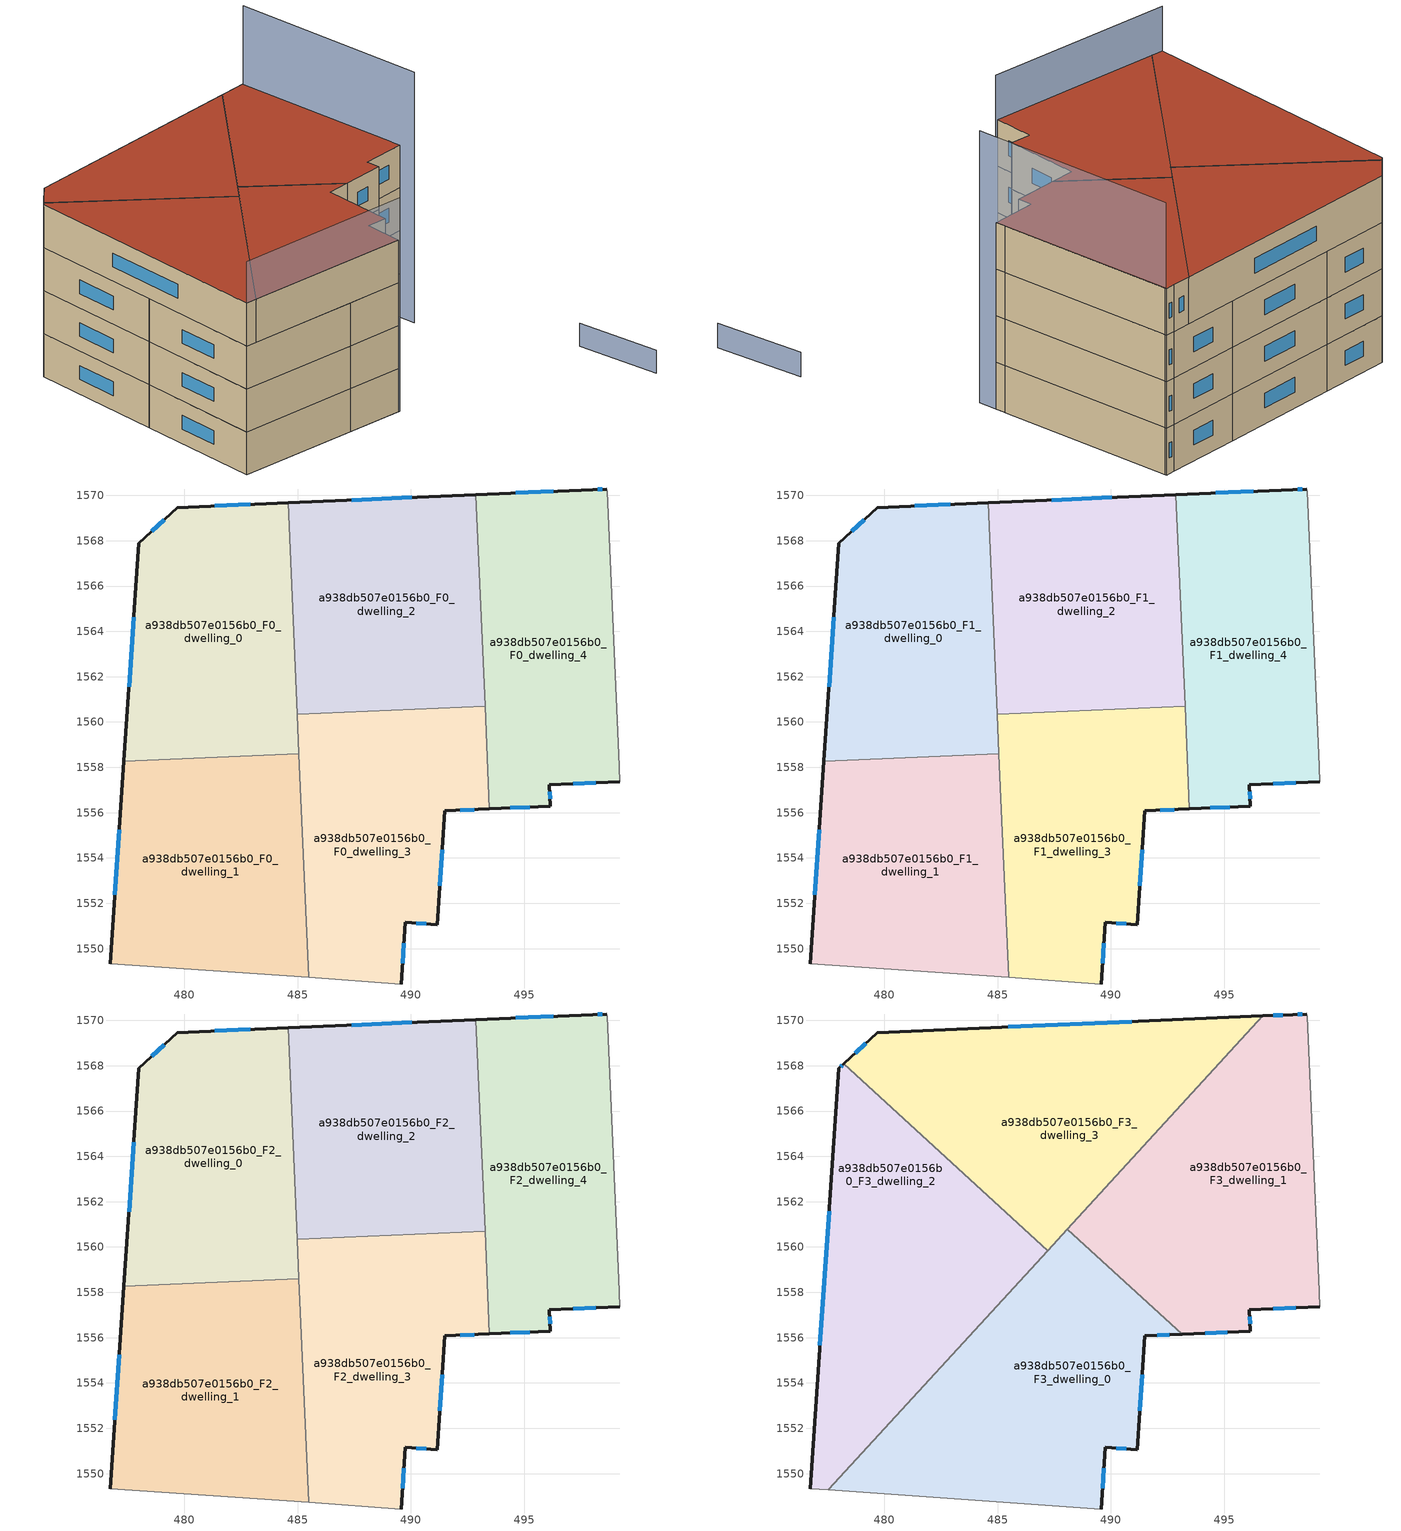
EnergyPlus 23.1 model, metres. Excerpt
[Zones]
a938db507e0156b0_F0_dwelling_0
 floor ground (EU_floor_Construction): 484.58,1569.67 485.06,1558.61 477.34,1558.28 477.99,1567.89 479.69,1569.46 z0
 wall outside (EU_wall_Construction): 484.58,1569.67 479.69,1569.46 477.99,1567.89 477.34,1558.28 z0:3
 wall to a938db507e0156b0_F0_dwelling_1 (EU_wall_Construction): 477.34,1558.28 485.06,1558.61 z0:3
 wall to a938db507e0156b0_F0_dwelling_2 (EU_wall_Construction): 484.98,1560.34 484.58,1569.67 z0:3
 wall to a938db507e0156b0_F0_dwelling_3 (EU_wall_Construction): 485.06,1558.61 484.98,1560.34 z0:3
 window (EU_Window_Construction): 477.77,1564.62 477.56,1561.55 / 479.11,1568.93 478.57,1568.43 / 482.91,1569.6 481.35,1569.53 z1.02:1.98
a938db507e0156b0_F0_dwelling_1
 floor ground (EU_floor_Construction): 485.06,1558.61 485.48,1548.73 476.73,1549.34 477.34,1558.28 z0
 wall outside (EU_wall_Construction): 477.34,1558.28 476.73,1549.34 z0:3
 wall adiabatic (EU_wall_Construction): 476.73,1549.34 485.48,1548.73 z0:3
 wall to a938db507e0156b0_F0_dwelling_3 (EU_wall_Construction): 485.48,1548.73 485.06,1558.61 z0:3
 window (EU_Window_Construction): 477.13,1555.24 476.93,1552.38 z1.02:1.98
a938db507e0156b0_F0_dwelling_2
 floor ground (EU_floor_Construction): 492.87,1570.03 493.27,1560.69 484.98,1560.34 484.58,1569.67 z0
 wall outside (EU_wall_Construction): 492.87,1570.03 484.58,1569.67 z0:3
 wall to a938db507e0156b0_F0_dwelling_3 (EU_wall_Construction): 484.98,1560.34 493.27,1560.69 z0:3
 wall to a938db507e0156b0_F0_dwelling_4 (EU_wall_Construction): 493.27,1560.69 492.87,1570.03 z0:3
 window (EU_Window_Construction): 490.05,1569.91 487.4,1569.79 z1.02:1.98
a938db507e0156b0_F0_dwelling_3
 floor ground (EU_floor_Construction): 493.27,1560.69 493.47,1556.17 491.5,1556.08 491.15,1551.06 489.75,1551.15 489.57,1548.44 485.48,1548.73 484.98,1560.34 z0
 wall outside (EU_wall_Construction): 489.57,1548.44 489.75,1551.15 491.15,1551.06 491.5,1556.08 493.47,1556.17 z0:3
 wall adiabatic (EU_wall_Construction): 485.48,1548.73 489.57,1548.44 z0:3
 wall to a938db507e0156b0_F0_dwelling_4 (EU_wall_Construction): 493.47,1556.17 493.27,1560.69 z0:3
 window (EU_Window_Construction): 492.17,1556.11 492.8,1556.14 / 491.27,1552.77 491.38,1554.37 / 490.23,1551.12 490.68,1551.09 / 489.63,1549.36 489.69,1550.23 z1.02:1.98
a938db507e0156b0_F0_dwelling_4
 floor ground (EU_floor_Construction): 498.66,1570.18 499.19,1558.04 499.19,1558 499.22,1557.37 496.11,1557.24 496.15,1556.28 493.47,1556.17 492.87,1570.03 498.03,1570.25 498.65,1570.28 z0
 wall outside (EU_wall_Construction): 493.47,1556.17 496.15,1556.28 496.11,1557.24 499.22,1557.37 / 498.65,1570.28 498.03,1570.25 492.87,1570.03 z0:3
 wall adiabatic (EU_wall_Construction): 499.22,1557.37 499.19,1558 499.19,1558.04 498.66,1570.18 498.65,1570.28 z0:3
 window (EU_Window_Construction): 497.17,1557.28 498.16,1557.32 / 496.14,1556.61 496.13,1556.91 / 494.38,1556.21 495.24,1556.24 / 496.27,1570.18 494.62,1570.11 / 498.44,1570.27 498.24,1570.26 z1.02:1.98
a938db507e0156b0_F1_dwelling_0
 floor to a938db507e0156b0_F0_dwelling_0 (EU_floor_Construction): 484.58,1569.67 485.06,1558.61 477.34,1558.28 477.99,1567.89 479.69,1569.46 z3
 wall outside (EU_wall_Construction): 484.58,1569.67 479.69,1569.46 477.99,1567.89 477.34,1558.28 z3:6
 wall to a938db507e0156b0_F1_dwelling_1 (EU_wall_Construction): 477.34,1558.28 485.06,1558.61 z3:6
 wall to a938db507e0156b0_F1_dwelling_2 (EU_wall_Construction): 484.98,1560.34 484.58,1569.67 z3:6
 wall to a938db507e0156b0_F1_dwelling_3 (EU_wall_Construction): 485.06,1558.61 484.98,1560.34 z3:6
 window (EU_Window_Construction): 477.77,1564.62 477.56,1561.55 / 479.11,1568.93 478.57,1568.43 / 482.91,1569.6 481.35,1569.53 z4.02:4.98
a938db507e0156b0_F1_dwelling_1
 floor to a938db507e0156b0_F0_dwelling_1 (EU_floor_Construction): 485.06,1558.61 485.48,1548.73 476.73,1549.34 477.34,1558.28 z3
 wall outside (EU_wall_Construction): 477.34,1558.28 476.73,1549.34 z3:6
 wall adiabatic (EU_wall_Construction): 476.73,1549.34 485.48,1548.73 z3:6
 wall to a938db507e0156b0_F1_dwelling_3 (EU_wall_Construction): 485.48,1548.73 485.06,1558.61 z3:6
 window (EU_Window_Construction): 477.13,1555.24 476.93,1552.38 z4.02:4.98
a938db507e0156b0_F1_dwelling_2
 floor to a938db507e0156b0_F0_dwelling_2 (EU_floor_Construction): 492.87,1570.03 493.27,1560.69 484.98,1560.34 484.58,1569.67 z3
 wall outside (EU_wall_Construction): 492.87,1570.03 484.58,1569.67 z3:6
 wall to a938db507e0156b0_F1_dwelling_3 (EU_wall_Construction): 484.98,1560.34 493.27,1560.69 z3:6
 wall to a938db507e0156b0_F1_dwelling_4 (EU_wall_Construction): 493.27,1560.69 492.87,1570.03 z3:6
 window (EU_Window_Construction): 490.05,1569.91 487.4,1569.79 z4.02:4.98
a938db507e0156b0_F1_dwelling_3
 floor to a938db507e0156b0_F0_dwelling_3 (EU_floor_Construction): 493.27,1560.69 493.47,1556.17 491.5,1556.08 491.15,1551.06 489.75,1551.15 489.57,1548.44 485.48,1548.73 484.98,1560.34 z3
 wall outside (EU_wall_Construction): 489.57,1548.44 489.75,1551.15 491.15,1551.06 491.5,1556.08 493.47,1556.17 z3:6
 wall adiabatic (EU_wall_Construction): 485.48,1548.73 489.57,1548.44 z3:6
 wall to a938db507e0156b0_F1_dwelling_4 (EU_wall_Construction): 493.47,1556.17 493.27,1560.69 z3:6
 window (EU_Window_Construction): 492.17,1556.11 492.8,1556.14 / 491.27,1552.77 491.38,1554.37 / 490.23,1551.12 490.68,1551.09 / 489.63,1549.36 489.69,1550.23 z4.02:4.98
a938db507e0156b0_F1_dwelling_4
 floor to a938db507e0156b0_F0_dwelling_4 (EU_floor_Construction): 498.66,1570.18 499.19,1558.04 499.19,1558 499.22,1557.37 496.11,1557.24 496.15,1556.28 493.47,1556.17 492.87,1570.03 498.03,1570.25 498.65,1570.28 z3
 wall outside (EU_wall_Construction): 493.47,1556.17 496.15,1556.28 496.11,1557.24 499.22,1557.37 / 498.65,1570.28 498.03,1570.25 492.87,1570.03 z3:6
 wall adiabatic (EU_wall_Construction): 499.22,1557.37 499.19,1558 499.19,1558.04 498.66,1570.18 498.65,1570.28 z3:6
 window (EU_Window_Construction): 497.17,1557.28 498.16,1557.32 / 496.14,1556.61 496.13,1556.91 / 494.38,1556.21 495.24,1556.24 / 496.27,1570.18 494.62,1570.11 / 498.44,1570.27 498.24,1570.26 z4.02:4.98
a938db507e0156b0_F2_dwelling_0
 floor to a938db507e0156b0_F1_dwelling_0 (EU_floor_Construction): 484.58,1569.67 485.06,1558.61 477.34,1558.28 477.99,1567.89 479.69,1569.46 z6
 wall outside (EU_wall_Construction): 484.58,1569.67 479.69,1569.46 477.99,1567.89 477.34,1558.28 z6:9
 wall to a938db507e0156b0_F2_dwelling_1 (EU_wall_Construction): 477.34,1558.28 485.06,1558.61 z6:9
 wall to a938db507e0156b0_F2_dwelling_2 (EU_wall_Construction): 484.98,1560.34 484.58,1569.67 z6:9
 wall to a938db507e0156b0_F2_dwelling_3 (EU_wall_Construction): 485.06,1558.61 484.98,1560.34 z6:9
 window (EU_Window_Construction): 477.77,1564.62 477.56,1561.55 / 479.11,1568.93 478.57,1568.43 / 482.91,1569.6 481.35,1569.53 z7.02:7.98
a938db507e0156b0_F2_dwelling_1
 floor to a938db507e0156b0_F1_dwelling_1 (EU_floor_Construction): 485.06,1558.61 485.48,1548.73 476.73,1549.34 477.34,1558.28 z6
 wall outside (EU_wall_Construction): 477.34,1558.28 476.73,1549.34 z6:9
 wall adiabatic (EU_wall_Construction): 476.73,1549.34 485.48,1548.73 z6:9
 wall to a938db507e0156b0_F2_dwelling_3 (EU_wall_Construction): 485.48,1548.73 485.06,1558.61 z6:9
 window (EU_Window_Construction): 477.13,1555.24 476.93,1552.38 z7.02:7.98
a938db507e0156b0_F2_dwelling_2
 floor to a938db507e0156b0_F1_dwelling_2 (EU_floor_Construction): 492.87,1570.03 493.27,1560.69 484.98,1560.34 484.58,1569.67 z6
 wall outside (EU_wall_Construction): 492.87,1570.03 484.58,1569.67 z6:9
 wall to a938db507e0156b0_F2_dwelling_3 (EU_wall_Construction): 484.98,1560.34 493.27,1560.69 z6:9
 wall to a938db507e0156b0_F2_dwelling_4 (EU_wall_Construction): 493.27,1560.69 492.87,1570.03 z6:9
 window (EU_Window_Construction): 490.05,1569.91 487.4,1569.79 z7.02:7.98
a938db507e0156b0_F2_dwelling_3
 floor to a938db507e0156b0_F1_dwelling_3 (EU_floor_Construction): 493.27,1560.69 493.47,1556.17 491.5,1556.08 491.15,1551.06 489.75,1551.15 489.57,1548.44 485.48,1548.73 484.98,1560.34 z6
 wall outside (EU_wall_Construction): 489.57,1548.44 489.75,1551.15 491.15,1551.06 491.5,1556.08 493.47,1556.17 z6:9
 wall adiabatic (EU_wall_Construction): 485.48,1548.73 489.57,1548.44 z6:9
 wall to a938db507e0156b0_F2_dwelling_4 (EU_wall_Construction): 493.47,1556.17 493.27,1560.69 z6:9
 window (EU_Window_Construction): 492.17,1556.11 492.8,1556.14 / 491.27,1552.77 491.38,1554.37 / 490.23,1551.12 490.68,1551.09 / 489.63,1549.36 489.69,1550.23 z7.02:7.98
a938db507e0156b0_F2_dwelling_4
 floor to a938db507e0156b0_F1_dwelling_4 (EU_floor_Construction): 498.66,1570.18 499.19,1558.04 499.19,1558 499.22,1557.37 496.11,1557.24 496.15,1556.28 493.47,1556.17 492.87,1570.03 498.03,1570.25 498.65,1570.28 z6
 wall outside (EU_wall_Construction): 493.47,1556.17 496.15,1556.28 496.11,1557.24 499.22,1557.37 / 498.65,1570.28 498.03,1570.25 492.87,1570.03 z6:9
 wall adiabatic (EU_wall_Construction): 499.22,1557.37 499.19,1558 499.19,1558.04 498.66,1570.18 498.65,1570.28 z6:9
 window (EU_Window_Construction): 497.17,1557.28 498.16,1557.32 / 496.14,1556.61 496.13,1556.91 / 494.38,1556.21 495.24,1556.24 / 496.27,1570.18 494.62,1570.11 / 498.44,1570.27 498.24,1570.26 z7.02:7.98
a938db507e0156b0_F3_dwelling_0
 floor to a938db507e0156b0_F2_dwelling_3 (EU_floor_Construction): 493.14,1556.15 491.5,1556.08 491.15,1551.06 489.75,1551.15 489.57,1548.44 485.48,1548.73 485.1,1557.54 487.78,1560.46 488.41,1560.48 z9
 floor to a938db507e0156b0_F2_dwelling_1 (EU_floor_Construction): 485.1,1557.54 485.48,1548.73 477.53,1549.29 z9
 floor to a938db507e0156b0_F2_dwelling_2 (EU_floor_Construction): 488.41,1560.48 487.78,1560.46 488.08,1560.79 z9
 wall outside (EU_wall_Construction): 489.57,1548.44 489.75,1551.15 491.15,1551.06 491.5,1556.08 493.14,1556.15 z9:12
 wall adiabatic (EU_wall_Construction): 477.53,1549.29 489.57,1548.44 z9:12
 wall to a938db507e0156b0_F3_dwelling_1 (EU_wall_Construction): 493.14,1556.15 488.08,1560.79 z9:12
 wall to a938db507e0156b0_F3_dwelling_2 (EU_wall_Construction): 487.21,1559.84 477.53,1549.29 z9:12
 wall to a938db507e0156b0_F3_dwelling_3 (EU_wall_Construction): 488.08,1560.79 487.21,1559.84 z9:12
 window (EU_Window_Construction): 492.05,1556.11 492.58,1556.13 / 491.27,1552.77 491.38,1554.37 / 490.23,1551.12 490.68,1551.09 / 489.63,1549.36 489.69,1550.23 z10.02:10.98
 roof outside (EU_roof_Construction): 491.15,1551.06 491.5,1556.08 493.14,1556.15 488.08,1560.79 477.53,1549.29 489.57,1548.44 489.75,1551.15 z12
a938db507e0156b0_F3_dwelling_1
 floor to a938db507e0156b0_F2_dwelling_4 (EU_floor_Construction): 498.66,1570.18 499.19,1558.04 499.19,1558 499.22,1557.37 496.11,1557.24 496.15,1556.28 493.47,1556.17 493.03,1566.19 496.71,1570.2 498.03,1570.25 498.65,1570.28 z9
 floor to a938db507e0156b0_F2_dwelling_2 (EU_floor_Construction): 493.03,1566.19 493.27,1560.69 488.41,1560.48 488.08,1560.79 z9
 floor to a938db507e0156b0_F2_dwelling_3 (EU_floor_Construction): 493.27,1560.69 493.47,1556.17 493.14,1556.15 488.41,1560.48 z9
 wall outside (EU_wall_Construction): 493.14,1556.15 496.15,1556.28 496.11,1557.24 499.22,1557.37 / 498.65,1570.28 498.03,1570.25 496.71,1570.2 z9:12
 wall adiabatic (EU_wall_Construction): 499.22,1557.37 499.19,1558 499.19,1558.04 498.66,1570.18 498.65,1570.28 z9:12
 wall to a938db507e0156b0_F3_dwelling_3 (EU_wall_Construction): 496.71,1570.2 488.08,1560.79 z9:12
 window (EU_Window_Construction): 497.17,1557.28 498.16,1557.32 / 496.14,1556.61 496.13,1556.91 / 494.16,1556.2 495.13,1556.24 / 497.58,1570.23 497.16,1570.22 / 498.44,1570.27 498.24,1570.26 z10.02:10.98
 roof outside (EU_roof_Construction): 499.22,1557.37 499.19,1558 499.19,1558.04 498.66,1570.18 498.65,1570.28 498.03,1570.25 496.71,1570.2 488.08,1560.79 493.14,1556.15 496.15,1556.28 496.11,1557.24 z12
a938db507e0156b0_F3_dwelling_2
 floor to a938db507e0156b0_F2_dwelling_0 (EU_floor_Construction): 484.91,1561.95 485.06,1558.61 477.34,1558.28 477.99,1567.89 478.21,1568.09 z9
 floor to a938db507e0156b0_F2_dwelling_1 (EU_floor_Construction): 485.06,1558.61 485.1,1557.54 477.53,1549.29 476.73,1549.34 477.34,1558.28 z9
 floor to a938db507e0156b0_F2_dwelling_2 (EU_floor_Construction): 486.59,1560.41 484.98,1560.34 484.91,1561.95 z9
 floor to a938db507e0156b0_F2_dwelling_3 (EU_floor_Construction): 487.21,1559.84 485.1,1557.54 484.98,1560.34 486.59,1560.41 z9
 wall outside (EU_wall_Construction): 478.21,1568.09 477.99,1567.89 476.73,1549.34 z9:12
 wall adiabatic (EU_wall_Construction): 476.73,1549.34 477.53,1549.29 z9:12
 wall to a938db507e0156b0_F3_dwelling_3 (EU_wall_Construction): 487.21,1559.84 478.21,1568.09 z9:12
 window (EU_Window_Construction): 477.56,1561.58 477.16,1555.65 / 478.14,1568.02 478.07,1567.96 z10.02:10.98
 roof outside (EU_roof_Construction): 477.53,1549.29 487.21,1559.84 478.21,1568.09 477.99,1567.89 476.73,1549.34 z12
a938db507e0156b0_F3_dwelling_3
 floor to a938db507e0156b0_F2_dwelling_2 (EU_floor_Construction): 492.87,1570.03 493.03,1566.19 487.78,1560.46 486.59,1560.41 484.91,1561.95 484.58,1569.67 z9
 floor to a938db507e0156b0_F2_dwelling_0 (EU_floor_Construction): 484.58,1569.67 484.91,1561.95 478.21,1568.09 479.69,1569.46 z9
 floor to a938db507e0156b0_F2_dwelling_3 (EU_floor_Construction): 487.78,1560.46 487.21,1559.84 486.59,1560.41 z9
 floor to a938db507e0156b0_F2_dwelling_4 (EU_floor_Construction): 496.71,1570.2 493.03,1566.19 492.87,1570.03 z9
 wall outside (EU_wall_Construction): 496.71,1570.2 479.69,1569.46 478.21,1568.09 z9:12
 window (EU_Window_Construction): 479.18,1569 478.71,1568.56 / 490.92,1569.95 485.48,1569.71 z10.02:10.98
 roof outside (EU_roof_Construction): 487.21,1559.84 496.71,1570.2 479.69,1569.46 478.21,1568.09 z12
shading: 504.47,1540.36 503.92,1546.37 z0:1.6; 499.27,1556.15 498.66,1570.19 z0:17.5; 476.72,1549.37 489.69,1548.43 z0:14.9
[Building]
EU S2 Campaign: North Axis=0; Terrain=City; Solar Distribution=FullExterior
[Site:Location]
Vienna: Latitude=48; Longitude=16.5; Time Zone=1; Elevation=183
[SizingPeriod:WeatherFileDays]
AnnualSizingPeriod: Begin Month=1; Begin Day of Month=1; End Month=12; End Day of Month=31; Day of Week for Start Day=Monday; Use Weather File Daylight Saving Period=No; Use Weather File Rain and Snow Indicators=No
[MATERIAL]
EU_InternalMass_Material: Roughness=MediumRough; Thickness=0.1; Conductivity=1; Density=1800; Specific Heat=900; Thermal Absorptance=0.9; Solar Absorptance=0.7; Visible Absorptance=0.7
[MATERIAL:NOMASS] Roughness=MediumRough; Thermal Absorptance=0.9; Solar Absorptance=0.7; Visible Absorptance=0.7
Name | Thermal Resistance
EU_wall_NoMass | 0.942466
EU_roof_NoMass | 0.551687
EU_floor_NoMass | 0.66527
[WINDOWMATERIAL:SIMPLEGLAZINGSYSTEM]
EU_Window_SimpleGlazing: UFactor=2.03367; Solar Heat Gain Coefficient=0.65; Visible Transmittance=0.65
[CONSTRUCTION]
EU_wall_Construction: EU_wall_NoMass
EU_roof_Construction: EU_roof_NoMass
EU_floor_Construction: EU_floor_NoMass
EU_Window_Construction: EU_Window_SimpleGlazing
EU_InternalMass_Construction: EU_InternalMass_Material
[ZONE] Type=1; Multiplier=1; Ceiling Height=autocalculate; Floor Area=autocalculate; Part of Total Floor Area=Yes
Name | Volume
a938db507e0156b0_F0_dwelling_0; a938db507e0156b0_F1_dwelling_0; a938db507e0156b0_F2_dwelling_0 | 232.548
a938db507e0156b0_F3_dwelling_0 | 290.704
a938db507e0156b0_F0_dwelling_1; a938db507e0156b0_F1_dwelling_1; a938db507e0156b0_F2_dwelling_1 | 232.562
a938db507e0156b0_F3_dwelling_1 | 290.701
a938db507e0156b0_F0_dwelling_2; a938db507e0156b0_F1_dwelling_2; a938db507e0156b0_F2_dwelling_2; a938db507e0156b0_F0_dwelling_3; a938db507e0156b0_F1_dwelling_3; a938db507e0156b0_F2_dwelling_3 | 232.564
a938db507e0156b0_F3_dwelling_2 | 290.695
a938db507e0156b0_F3_dwelling_3 | 290.7
a938db507e0156b0_F0_dwelling_4; a938db507e0156b0_F1_dwelling_4; a938db507e0156b0_F2_dwelling_4 | 232.545
[INTERNALMASS] Construction=EU_InternalMass_Construction
Name | Zone or ZoneList | Surface Area
a938db507e0156b0_F0_dwelling_0_EU_InternalMass | a938db507e0156b0_F0_dwelling_0 | 77.5159
a938db507e0156b0_F0_dwelling_1_EU_InternalMass | a938db507e0156b0_F0_dwelling_1 | 77.5242
a938db507e0156b0_F0_dwelling_2_EU_InternalMass | a938db507e0156b0_F0_dwelling_2 | 77.5214
a938db507e0156b0_F0_dwelling_3_EU_InternalMass | a938db507e0156b0_F0_dwelling_3 | 77.5208
a938db507e0156b0_F0_dwelling_4_EU_InternalMass | a938db507e0156b0_F0_dwelling_4 | 77.5149
a938db507e0156b0_F1_dwelling_0_EU_InternalMass | a938db507e0156b0_F1_dwelling_0 | 77.5159
a938db507e0156b0_F1_dwelling_1_EU_InternalMass | a938db507e0156b0_F1_dwelling_1 | 77.5242
a938db507e0156b0_F1_dwelling_2_EU_InternalMass | a938db507e0156b0_F1_dwelling_2 | 77.5214
a938db507e0156b0_F1_dwelling_3_EU_InternalMass | a938db507e0156b0_F1_dwelling_3 | 77.5208
a938db507e0156b0_F1_dwelling_4_EU_InternalMass | a938db507e0156b0_F1_dwelling_4 | 77.5149
a938db507e0156b0_F2_dwelling_0_EU_InternalMass | a938db507e0156b0_F2_dwelling_0 | 77.5159
a938db507e0156b0_F2_dwelling_1_EU_InternalMass | a938db507e0156b0_F2_dwelling_1 | 77.5242
a938db507e0156b0_F2_dwelling_2_EU_InternalMass | a938db507e0156b0_F2_dwelling_2 | 77.5214
a938db507e0156b0_F2_dwelling_3_EU_InternalMass | a938db507e0156b0_F2_dwelling_3 | 77.5208
a938db507e0156b0_F2_dwelling_4_EU_InternalMass | a938db507e0156b0_F2_dwelling_4 | 77.5149
a938db507e0156b0_F3_dwelling_0_EU_InternalMass | a938db507e0156b0_F3_dwelling_0 | 96.9016
a938db507e0156b0_F3_dwelling_1_EU_InternalMass | a938db507e0156b0_F3_dwelling_1 | 96.9001
a938db507e0156b0_F3_dwelling_2_EU_InternalMass | a938db507e0156b0_F3_dwelling_2 | 96.8985
a938db507e0156b0_F3_dwelling_3_EU_InternalMass | a938db507e0156b0_F3_dwelling_3 | 96.8995
[OTHEREQUIPMENT] Fuel Type=Electricity; Design Level Calculation Method=Watts/Area; Power per Zone Floor Area=1; Fraction Latent=0; Fraction Radiant=0; Fraction Lost=0; Carbon Dioxide Generation Rate=0; EndUse Subcategory=EU_Step8_InternalGains
Name | Zone or ZoneList or Space or SpaceList | Schedule
EU_Step8_InternalGain_a938db507e0156b0_F0_dwelling_0_f000 | a938db507e0156b0_F0_dwelling_0 | EU_Step8_GainSchedule_a938db507e0156b0_F0_dwelling_0_f000
EU_Step8_InternalGain_a938db507e0156b0_F0_dwelling_1_f000 | a938db507e0156b0_F0_dwelling_1 | EU_Step8_GainSchedule_a938db507e0156b0_F0_dwelling_1_f000
EU_Step8_InternalGain_a938db507e0156b0_F0_dwelling_2_f000 | a938db507e0156b0_F0_dwelling_2 | EU_Step8_GainSchedule_a938db507e0156b0_F0_dwelling_2_f000
EU_Step8_InternalGain_a938db507e0156b0_F0_dwelling_3_f000 | a938db507e0156b0_F0_dwelling_3 | EU_Step8_GainSchedule_a938db507e0156b0_F0_dwelling_3_f000
EU_Step8_InternalGain_a938db507e0156b0_F0_dwelling_4_f000 | a938db507e0156b0_F0_dwelling_4 | EU_Step8_GainSchedule_a938db507e0156b0_F0_dwelling_4_f000
EU_Step8_InternalGain_a938db507e0156b0_F1_dwelling_0_f000 | a938db507e0156b0_F1_dwelling_0 | EU_Step8_GainSchedule_a938db507e0156b0_F1_dwelling_0_f000
EU_Step8_InternalGain_a938db507e0156b0_F1_dwelling_1_f000 | a938db507e0156b0_F1_dwelling_1 | EU_Step8_GainSchedule_a938db507e0156b0_F1_dwelling_1_f000
EU_Step8_InternalGain_a938db507e0156b0_F1_dwelling_2_f000 | a938db507e0156b0_F1_dwelling_2 | EU_Step8_GainSchedule_a938db507e0156b0_F1_dwelling_2_f000
EU_Step8_InternalGain_a938db507e0156b0_F1_dwelling_3_f000 | a938db507e0156b0_F1_dwelling_3 | EU_Step8_GainSchedule_a938db507e0156b0_F1_dwelling_3_f000
EU_Step8_InternalGain_a938db507e0156b0_F1_dwelling_4_f000 | a938db507e0156b0_F1_dwelling_4 | EU_Step8_GainSchedule_a938db507e0156b0_F1_dwelling_4_f000
EU_Step8_InternalGain_a938db507e0156b0_F2_dwelling_0_f000 | a938db507e0156b0_F2_dwelling_0 | EU_Step8_GainSchedule_a938db507e0156b0_F2_dwelling_0_f000
EU_Step8_InternalGain_a938db507e0156b0_F2_dwelling_1_f000 | a938db507e0156b0_F2_dwelling_1 | EU_Step8_GainSchedule_a938db507e0156b0_F2_dwelling_1_f000
EU_Step8_InternalGain_a938db507e0156b0_F2_dwelling_2_f000 | a938db507e0156b0_F2_dwelling_2 | EU_Step8_GainSchedule_a938db507e0156b0_F2_dwelling_2_f000
EU_Step8_InternalGain_a938db507e0156b0_F2_dwelling_3_f000 | a938db507e0156b0_F2_dwelling_3 | EU_Step8_GainSchedule_a938db507e0156b0_F2_dwelling_3_f000
EU_Step8_InternalGain_a938db507e0156b0_F2_dwelling_4_f000 | a938db507e0156b0_F2_dwelling_4 | EU_Step8_GainSchedule_a938db507e0156b0_F2_dwelling_4_f000
EU_Step8_InternalGain_a938db507e0156b0_F3_dwelling_0_f000 | a938db507e0156b0_F3_dwelling_0 | EU_Step8_GainSchedule_a938db507e0156b0_F3_dwelling_0_f000
EU_Step8_InternalGain_a938db507e0156b0_F3_dwelling_1_f000 | a938db507e0156b0_F3_dwelling_1 | EU_Step8_GainSchedule_a938db507e0156b0_F3_dwelling_1_f000
EU_Step8_InternalGain_a938db507e0156b0_F3_dwelling_2_f000 | a938db507e0156b0_F3_dwelling_2 | EU_Step8_GainSchedule_a938db507e0156b0_F3_dwelling_2_f000
EU_Step8_InternalGain_a938db507e0156b0_F3_dwelling_3_f000 | a938db507e0156b0_F3_dwelling_3 | EU_Step8_GainSchedule_a938db507e0156b0_F3_dwelling_3_f000
[ZONEVENTILATION:DESIGNFLOWRATE] Schedule=EU_AlwaysOn; Design Flow Rate Calculation Method=AirChanges/Hour; Air Changes per Hour=0.530523; Ventilation Type=Natural; Fan Pressure Rise=0; Fan Total Efficiency=1; Constant Term Coefficient=1; Temperature Term Coefficient=0; Velocity Term Coefficient=0; Velocity Squared Term Coefficient=0; Minimum Indoor Temperature=-100; Maximum Indoor Temperature=100; Delta Temperature=-100; Minimum Outdoor Temperature=-100; Maximum Outdoor Temperature=100; Maximum Wind Speed=40
Name | Zone or ZoneList or Space or SpaceList
EU_ConstantAir_a938db507e0156b0_F0_dwelling_0 | a938db507e0156b0_F0_dwelling_0
EU_ConstantAir_a938db507e0156b0_F0_dwelling_1 | a938db507e0156b0_F0_dwelling_1
EU_ConstantAir_a938db507e0156b0_F0_dwelling_2 | a938db507e0156b0_F0_dwelling_2
EU_ConstantAir_a938db507e0156b0_F0_dwelling_3 | a938db507e0156b0_F0_dwelling_3
EU_ConstantAir_a938db507e0156b0_F0_dwelling_4 | a938db507e0156b0_F0_dwelling_4
EU_ConstantAir_a938db507e0156b0_F1_dwelling_0 | a938db507e0156b0_F1_dwelling_0
EU_ConstantAir_a938db507e0156b0_F1_dwelling_1 | a938db507e0156b0_F1_dwelling_1
EU_ConstantAir_a938db507e0156b0_F1_dwelling_2 | a938db507e0156b0_F1_dwelling_2
EU_ConstantAir_a938db507e0156b0_F1_dwelling_3 | a938db507e0156b0_F1_dwelling_3
EU_ConstantAir_a938db507e0156b0_F1_dwelling_4 | a938db507e0156b0_F1_dwelling_4
EU_ConstantAir_a938db507e0156b0_F2_dwelling_0 | a938db507e0156b0_F2_dwelling_0
EU_ConstantAir_a938db507e0156b0_F2_dwelling_1 | a938db507e0156b0_F2_dwelling_1
EU_ConstantAir_a938db507e0156b0_F2_dwelling_2 | a938db507e0156b0_F2_dwelling_2
EU_ConstantAir_a938db507e0156b0_F2_dwelling_3 | a938db507e0156b0_F2_dwelling_3
EU_ConstantAir_a938db507e0156b0_F2_dwelling_4 | a938db507e0156b0_F2_dwelling_4
EU_ConstantAir_a938db507e0156b0_F3_dwelling_0 | a938db507e0156b0_F3_dwelling_0
EU_ConstantAir_a938db507e0156b0_F3_dwelling_1 | a938db507e0156b0_F3_dwelling_1
EU_ConstantAir_a938db507e0156b0_F3_dwelling_2 | a938db507e0156b0_F3_dwelling_2
EU_ConstantAir_a938db507e0156b0_F3_dwelling_3 | a938db507e0156b0_F3_dwelling_3
[HVACTEMPLATE:THERMOSTAT] Constant Heating Setpoint=20; Constant Cooling Setpoint=50
EU_HeatOnly_a938db507e0156b0_F0_dwelling_0; EU_HeatOnly_a938db507e0156b0_F0_dwelling_1; EU_HeatOnly_a938db507e0156b0_F0_dwelling_2; EU_HeatOnly_a938db507e0156b0_F0_dwelling_3; EU_HeatOnly_a938db507e0156b0_F0_dwelling_4; EU_HeatOnly_a938db507e0156b0_F1_dwelling_0; EU_HeatOnly_a938db507e0156b0_F1_dwelling_1; EU_HeatOnly_a938db507e0156b0_F1_dwelling_2; EU_HeatOnly_a938db507e0156b0_F1_dwelling_3; EU_HeatOnly_a938db507e0156b0_F1_dwelling_4; EU_HeatOnly_a938db507e0156b0_F2_dwelling_0; EU_HeatOnly_a938db507e0156b0_F2_dwelling_1; EU_HeatOnly_a938db507e0156b0_F2_dwelling_2; EU_HeatOnly_a938db507e0156b0_F2_dwelling_3; EU_HeatOnly_a938db507e0156b0_F2_dwelling_4; EU_HeatOnly_a938db507e0156b0_F3_dwelling_0; EU_HeatOnly_a938db507e0156b0_F3_dwelling_1; EU_HeatOnly_a938db507e0156b0_F3_dwelling_2; EU_HeatOnly_a938db507e0156b0_F3_dwelling_3
[HVACTEMPLATE:ZONE:IDEALLOADSAIRSYSTEM] System Availability Schedule=EU_AlwaysOn; Maximum Heating Supply Air Temperature=50; Minimum Cooling Supply Air Temperature=13; Maximum Heating Supply Air Humidity Ratio=0.0156; Minimum Cooling Supply Air Humidity Ratio=0.0077; Heating Limit=NoLimit; Cooling Limit=NoLimit; Heating Availability Schedule=EU_AlwaysOn; Cooling Availability Schedule=EU_CoolingOff; Dehumidification Control Type=ConstantSensibleHeatRatio; Cooling Sensible Heat Ratio=0.7; Dehumidification Setpoint=60; Humidification Control Type=None; Humidification Setpoint=30; Outdoor Air Method=None; Outdoor Air Flow Rate per Person=0.00944; Outdoor Air Flow Rate per Zone Floor Area=0; Outdoor Air Flow Rate per Zone=0; Demand Controlled Ventilation Type=None; Outdoor Air Economizer Type=NoEconomizer; Heat Recovery Type=None; Sensible Heat Recovery Effectiveness=0.7; Latent Heat Recovery Effectiveness=0.65
Name | Template Thermostat
a938db507e0156b0_F0_dwelling_0 | EU_HeatOnly_a938db507e0156b0_F0_dwelling_0
a938db507e0156b0_F0_dwelling_1 | EU_HeatOnly_a938db507e0156b0_F0_dwelling_1
a938db507e0156b0_F0_dwelling_2 | EU_HeatOnly_a938db507e0156b0_F0_dwelling_2
a938db507e0156b0_F0_dwelling_3 | EU_HeatOnly_a938db507e0156b0_F0_dwelling_3
a938db507e0156b0_F0_dwelling_4 | EU_HeatOnly_a938db507e0156b0_F0_dwelling_4
a938db507e0156b0_F1_dwelling_0 | EU_HeatOnly_a938db507e0156b0_F1_dwelling_0
a938db507e0156b0_F1_dwelling_1 | EU_HeatOnly_a938db507e0156b0_F1_dwelling_1
a938db507e0156b0_F1_dwelling_2 | EU_HeatOnly_a938db507e0156b0_F1_dwelling_2
a938db507e0156b0_F1_dwelling_3 | EU_HeatOnly_a938db507e0156b0_F1_dwelling_3
a938db507e0156b0_F1_dwelling_4 | EU_HeatOnly_a938db507e0156b0_F1_dwelling_4
a938db507e0156b0_F2_dwelling_0 | EU_HeatOnly_a938db507e0156b0_F2_dwelling_0
a938db507e0156b0_F2_dwelling_1 | EU_HeatOnly_a938db507e0156b0_F2_dwelling_1
a938db507e0156b0_F2_dwelling_2 | EU_HeatOnly_a938db507e0156b0_F2_dwelling_2
a938db507e0156b0_F2_dwelling_3 | EU_HeatOnly_a938db507e0156b0_F2_dwelling_3
a938db507e0156b0_F2_dwelling_4 | EU_HeatOnly_a938db507e0156b0_F2_dwelling_4
a938db507e0156b0_F3_dwelling_0 | EU_HeatOnly_a938db507e0156b0_F3_dwelling_0
a938db507e0156b0_F3_dwelling_1 | EU_HeatOnly_a938db507e0156b0_F3_dwelling_1
a938db507e0156b0_F3_dwelling_2 | EU_HeatOnly_a938db507e0156b0_F3_dwelling_2
a938db507e0156b0_F3_dwelling_3 | EU_HeatOnly_a938db507e0156b0_F3_dwelling_3
[SIZING:ZONE] Zone Cooling Design Supply Air Temperature Input Method=SupplyAirTemperature; Zone Cooling Design Supply Air Temperature=13; Zone Heating Design Supply Air Temperature Input Method=SupplyAirTemperature; Zone Heating Design Supply Air Temperature=50; Zone Cooling Design Supply Air Humidity Ratio=0.008; Zone Heating Design Supply Air Humidity Ratio=0.008; Cooling Design Air Flow Method=DesignDay; Cooling Design Air Flow Rate=0; Cooling Minimum Air Flow per Zone Floor Area=0.000762; Cooling Minimum Air Flow=0; Cooling Minimum Air Flow Fraction=0.2; Heating Design Air Flow Method=DesignDay; Heating Design Air Flow Rate=0; Heating Maximum Air Flow per Zone Floor Area=0.002032; Heating Maximum Air Flow=0.141576; Heating Maximum Air Flow Fraction=0.3; Account for Dedicated Outdoor Air System=No; Dedicated Outdoor Air System Control Strategy=NeutralSupplyAir; Dedicated Outdoor Air Low Setpoint Temperature for Design=autosize; Dedicated Outdoor Air High Setpoint Temperature for Design=autosize; Zone Load Sizing Method=Sensible Load Only No Latent Load; Zone Latent Cooling Design Supply Air Humidity Ratio Input Method=HumidityRatioDifference; Zone Cooling Design Supply Air Humidity Ratio Difference=0.005; Zone Latent Heating Design Supply Air Humidity Ratio Input Method=HumidityRatioDifference; Zone Humidification Design Supply Air Humidity Ratio Difference=0.005
a938db507e0156b0_F0_dwelling_0; a938db507e0156b0_F0_dwelling_1; a938db507e0156b0_F0_dwelling_2; a938db507e0156b0_F0_dwelling_3; a938db507e0156b0_F0_dwelling_4; a938db507e0156b0_F1_dwelling_0; a938db507e0156b0_F1_dwelling_1; a938db507e0156b0_F1_dwelling_2; a938db507e0156b0_F1_dwelling_3; a938db507e0156b0_F1_dwelling_4; a938db507e0156b0_F2_dwelling_0; a938db507e0156b0_F2_dwelling_1; a938db507e0156b0_F2_dwelling_2; a938db507e0156b0_F2_dwelling_3; a938db507e0156b0_F2_dwelling_4; a938db507e0156b0_F3_dwelling_0; a938db507e0156b0_F3_dwelling_1; a938db507e0156b0_F3_dwelling_2; a938db507e0156b0_F3_dwelling_3
[SCHEDULE:CONSTANT]
Name | Hourly Value
EU_AlwaysOn | 1
EU_CoolingOff | 0
[SCHEDULE:FILE] Column Number=1; Rows to Skip at Top=0; Number of Hours of Data=8760; Column Separator=Comma; Interpolate to Timestep=No; Minutes per Item=60; Adjust Schedule for Daylight Savings=Yes
Name | File
EU_Step8_GainSchedule_a938db507e0156b0_F0_dwelling_0_f000 | ../../schedules/a938db507e0156b0/a938db507e0156b0_F0_dwelling_0_f000_gain.csv
EU_Step8_GainSchedule_a938db507e0156b0_F0_dwelling_1_f000 | ../../schedules/a938db507e0156b0/a938db507e0156b0_F0_dwelling_1_f000_gain.csv
EU_Step8_GainSchedule_a938db507e0156b0_F0_dwelling_2_f000 | ../../schedules/a938db507e0156b0/a938db507e0156b0_F0_dwelling_2_f000_gain.csv
EU_Step8_GainSchedule_a938db507e0156b0_F0_dwelling_3_f000 | ../../schedules/a938db507e0156b0/a938db507e0156b0_F0_dwelling_3_f000_gain.csv
EU_Step8_GainSchedule_a938db507e0156b0_F0_dwelling_4_f000 | ../../schedules/a938db507e0156b0/a938db507e0156b0_F0_dwelling_4_f000_gain.csv
EU_Step8_GainSchedule_a938db507e0156b0_F1_dwelling_0_f000 | ../../schedules/a938db507e0156b0/a938db507e0156b0_F1_dwelling_0_f000_gain.csv
EU_Step8_GainSchedule_a938db507e0156b0_F1_dwelling_1_f000 | ../../schedules/a938db507e0156b0/a938db507e0156b0_F1_dwelling_1_f000_gain.csv
EU_Step8_GainSchedule_a938db507e0156b0_F1_dwelling_2_f000 | ../../schedules/a938db507e0156b0/a938db507e0156b0_F1_dwelling_2_f000_gain.csv
EU_Step8_GainSchedule_a938db507e0156b0_F1_dwelling_3_f000 | ../../schedules/a938db507e0156b0/a938db507e0156b0_F1_dwelling_3_f000_gain.csv
EU_Step8_GainSchedule_a938db507e0156b0_F1_dwelling_4_f000 | ../../schedules/a938db507e0156b0/a938db507e0156b0_F1_dwelling_4_f000_gain.csv
EU_Step8_GainSchedule_a938db507e0156b0_F2_dwelling_0_f000 | ../../schedules/a938db507e0156b0/a938db507e0156b0_F2_dwelling_0_f000_gain.csv
EU_Step8_GainSchedule_a938db507e0156b0_F2_dwelling_1_f000 | ../../schedules/a938db507e0156b0/a938db507e0156b0_F2_dwelling_1_f000_gain.csv
EU_Step8_GainSchedule_a938db507e0156b0_F2_dwelling_2_f000 | ../../schedules/a938db507e0156b0/a938db507e0156b0_F2_dwelling_2_f000_gain.csv
EU_Step8_GainSchedule_a938db507e0156b0_F2_dwelling_3_f000 | ../../schedules/a938db507e0156b0/a938db507e0156b0_F2_dwelling_3_f000_gain.csv
EU_Step8_GainSchedule_a938db507e0156b0_F2_dwelling_4_f000 | ../../schedules/a938db507e0156b0/a938db507e0156b0_F2_dwelling_4_f000_gain.csv
EU_Step8_GainSchedule_a938db507e0156b0_F3_dwelling_0_f000 | ../../schedules/a938db507e0156b0/a938db507e0156b0_F3_dwelling_0_f000_gain.csv
EU_Step8_GainSchedule_a938db507e0156b0_F3_dwelling_1_f000 | ../../schedules/a938db507e0156b0/a938db507e0156b0_F3_dwelling_1_f000_gain.csv
EU_Step8_GainSchedule_a938db507e0156b0_F3_dwelling_2_f000 | ../../schedules/a938db507e0156b0/a938db507e0156b0_F3_dwelling_2_f000_gain.csv
EU_Step8_GainSchedule_a938db507e0156b0_F3_dwelling_3_f000 | ../../schedules/a938db507e0156b0/a938db507e0156b0_F3_dwelling_3_f000_gain.csv
